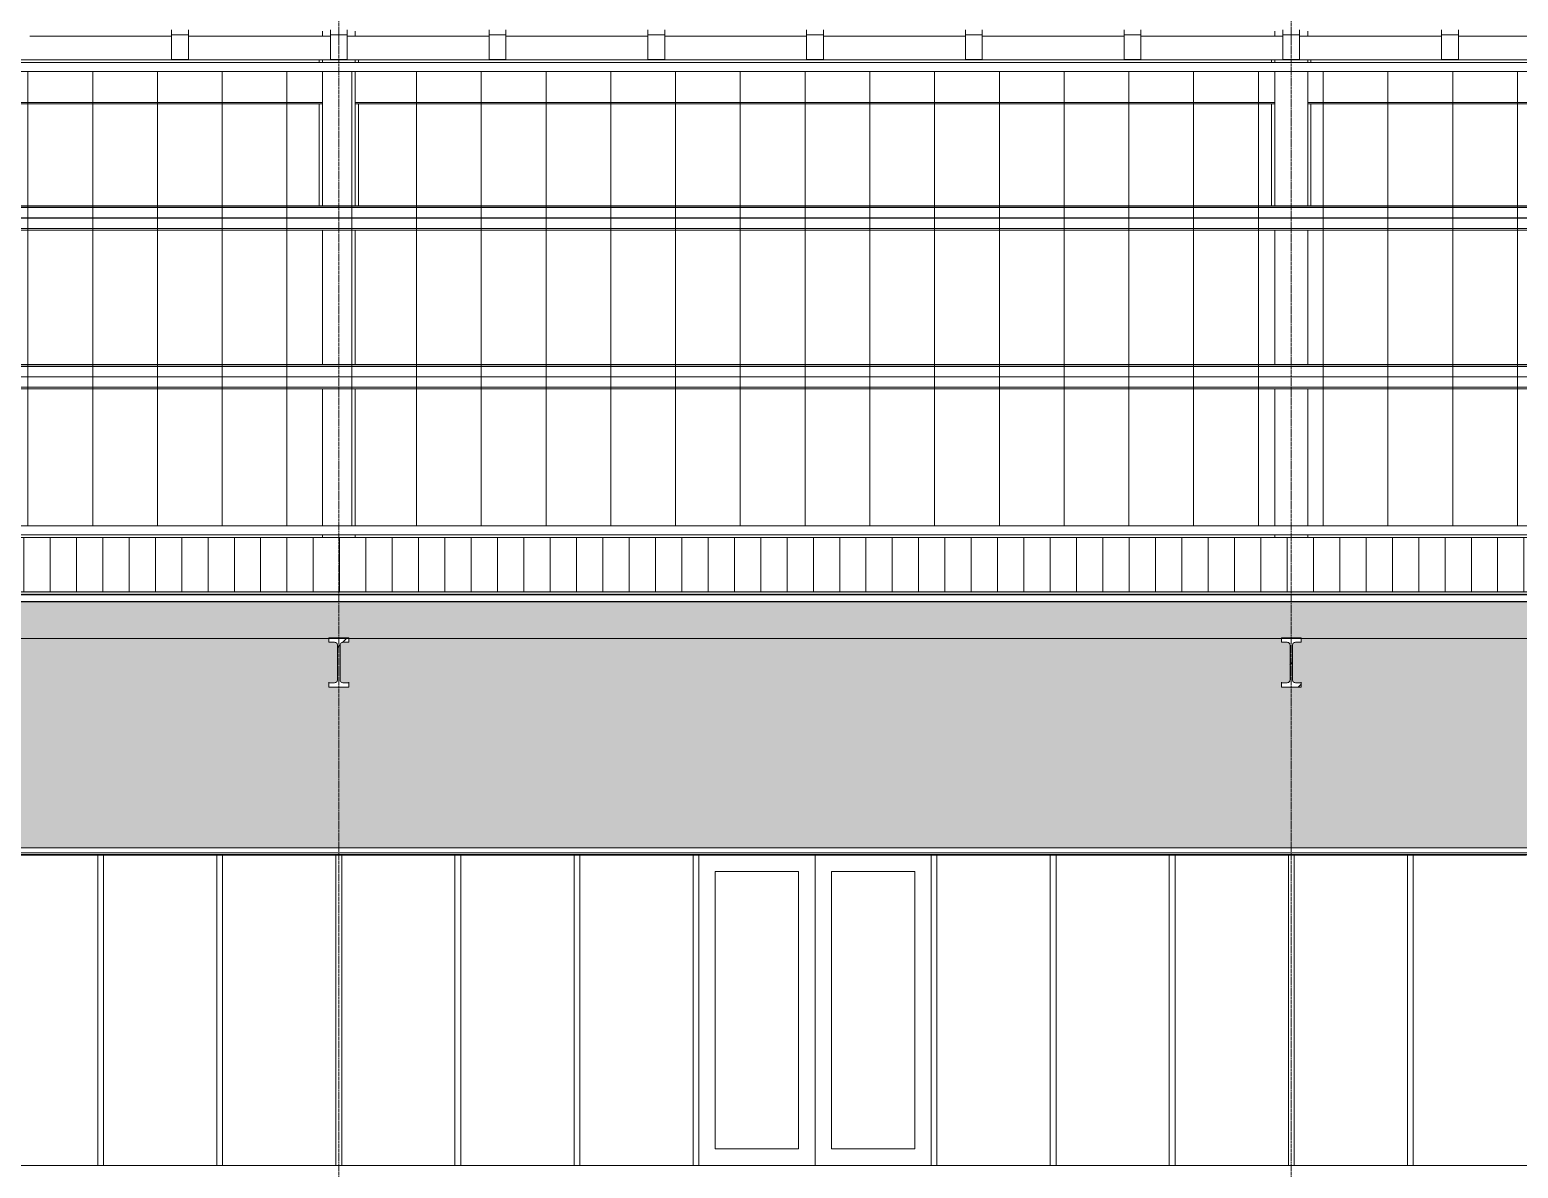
# Model space of a CAD drawing. Header units: inches. Extents: x -23565 to -43, y -324 to 853.
# Drawn here: x -3402.4 to -2949.9, y 0.9 to 346.8 of the extents above; entities that cross this region are included whole.
import ezdxf

# ---------------------------------------------------------------- set-up
doc = ezdxf.new("R2010")
doc.units = ezdxf.units.IN
doc.header["$MEASUREMENT"] = 0
doc.linetypes.add('Grid Line 1_2_', pattern=[0.875, 0.5, -0.125, 0.125, -0.125])
for name, color, linetype, lineweight in [('A-CLNG', 13, 'Continuous', 13), ('A-CLNG-PATT', 13, 'Continuous', 25), ('A-DOOR', 31, 'Continuous', 13), ('A-GLAZ-CURT', 52, 'Continuous', 13), ('A-GLAZ-CWMG', 51, 'Continuous', 13), ('A-ROOF', 132, 'Continuous', 13), ('A-ROOF-PATT', 132, 'Continuous', 13), ('A-WALL', 113, 'Continuous', 13), ('A-WALL-PATT', 111, 'Continuous', 25), ('I-WALL', 2, 'Continuous', 13), ('S-BEAM', 12, 'Continuous', 13), ('S-GRID', 1, 'Continuous', 9)]:
    doc.layers.add(name, color=color, linetype=linetype, lineweight=lineweight)
pattern_1 = [(45, (-5044.515, 67.247), (-19.00703, 19.00703), []), (45, (-5044.515, 96.047), (-19.00703, 19.00703), [])]

# ---------------------------------------------------------------- blocks, each defined once
blk = doc.blocks.new('W-Wide Flange - 1_-3_ deep-V135-Building Section - East_West looking South _ Fieldhouse')
at = {"layer": 'S-BEAM', "lineweight": 9}
h = blk.add_hatch(dxfattribs=at)
h.set_pattern_fill('FP_66', color=8, style=0, pattern_type=2)
h.set_pattern_definition(pattern_1)
h.paths.add_polyline_path([(23951.39, 147.02), (23957.39, 147.02), (23957.39, 148.39), (23955.46, 148.41), (23955.1, 148.58), (23954.85, 148.89), (23954.77, 149.28), (23954.79, 159.98), (23954.96, 160.34), (23955.27, 160.59), (23955.66, 160.68), (23957.39, 160.68), (23957.39, 162.04), (23951.39, 162.04), (23951.39, 160.68), (23953.32, 160.65), (23953.68, 160.48), (23953.93, 160.17), (23954.02, 159.79), (23953.99, 149.08), (23953.82, 148.72), (23953.47, 148.46), (23953.13, 148.39), (23951.39, 148.39)], flags=0)
at = {"layer": 'S-BEAM', "color": 7}
for p, q in [((23957.39, 162.04), (23951.39, 162.04)), ((23951.39, 162.04), (23951.39, 160.68)), ((23951.39, 160.68), (23953.13, 160.68)), ((23954.02, 159.79), (23954.02, 149.28)), ((23954.77, 149.28), (23954.77, 159.79)), ((23955.66, 160.68), (23957.39, 160.68)), ((23957.39, 160.68), (23957.39, 162.04)), ((23953.13, 148.39), (23951.39, 148.39)), ((23951.39, 148.39), (23951.39, 147.02)), ((23951.39, 147.02), (23957.39, 147.02)), ((23957.39, 148.39), (23955.66, 148.39)), ((23957.39, 147.02), (23957.39, 148.39))]:
    blk.add_line(p, q, dxfattribs=at)
at = {"layer": 'S-BEAM', "color": 8, "lineweight": 9}
for p, q in [((23951.39, 148.55), (23951.39, 148.39)), ((23957.39, 148.39), (23957.39, 148.55))]:
    blk.add_line(p, q, dxfattribs=at)
at = {"layer": 'S-BEAM', "color": 7, "flags": 128}
for points in [[(23953.13, 160.68), (23953.32, 160.65), (23953.51, 160.59), (23953.68, 160.48), (23953.82, 160.34), (23953.93, 160.17), (23953.99, 159.98), (23954.02, 159.79)], [(23954.77, 159.79), (23954.79, 159.98), (23954.85, 160.17), (23954.96, 160.34), (23955.1, 160.48), (23955.27, 160.59), (23955.46, 160.65), (23955.66, 160.68)], [(23954.02, 149.28), (23953.99, 149.08), (23953.93, 148.89), (23953.82, 148.72), (23953.68, 148.58), (23953.51, 148.47), (23953.32, 148.41), (23953.13, 148.39)], [(23955.66, 148.39), (23955.46, 148.41), (23955.27, 148.47), (23955.1, 148.58), (23954.96, 148.72), (23954.85, 148.89), (23954.79, 149.08), (23954.77, 149.28)]]:
    blk.add_lwpolyline(points, dxfattribs=at)
blk = doc.blocks.new('W-Wide Flange - 1_-3_ deep-V136-Building Section - East_West looking South _ Fieldhouse')
at = {"layer": 'S-BEAM', "lineweight": 9}
h = blk.add_hatch(dxfattribs=at)
h.set_pattern_fill('FP_66', color=8, style=0, pattern_type=2)
h.set_pattern_definition(pattern_1)
h.paths.add_polyline_path([(24240.89, 147.02), (24246.89, 147.02), (24246.89, 148.39), (24244.96, 148.41), (24244.6, 148.58), (24244.35, 148.89), (24244.27, 149.28), (24244.29, 159.98), (24244.46, 160.34), (24244.77, 160.59), (24245.16, 160.68), (24246.89, 160.68), (24246.89, 162.04), (24240.89, 162.04), (24240.89, 160.68), (24242.82, 160.65), (24243.18, 160.48), (24243.43, 160.17), (24243.52, 159.79), (24243.49, 149.08), (24243.32, 148.72), (24243.01, 148.47), (24242.63, 148.39), (24240.89, 148.39)], flags=0)
at = {"layer": 'S-BEAM', "color": 7}
for p, q in [((24246.89, 162.04), (24240.89, 162.04)), ((24240.89, 162.04), (24240.89, 160.68)), ((24240.89, 160.68), (24242.63, 160.68)), ((24243.52, 159.79), (24243.52, 149.28)), ((24244.27, 149.28), (24244.27, 159.79)), ((24245.16, 160.68), (24246.89, 160.68)), ((24246.89, 160.68), (24246.89, 162.04)), ((24242.63, 148.39), (24240.89, 148.39)), ((24240.89, 148.39), (24240.89, 147.02)), ((24240.89, 147.02), (24246.89, 147.02)), ((24246.89, 148.39), (24245.16, 148.39)), ((24246.89, 147.02), (24246.89, 148.39))]:
    blk.add_line(p, q, dxfattribs=at)
at = {"layer": 'S-BEAM', "color": 8, "lineweight": 9}
for p, q in [((24240.89, 148.55), (24240.89, 148.39)), ((24246.89, 148.39), (24246.89, 148.55))]:
    blk.add_line(p, q, dxfattribs=at)
at = {"layer": 'S-BEAM', "color": 7, "flags": 128}
for points in [[(24242.63, 160.68), (24242.82, 160.65), (24243.01, 160.59), (24243.18, 160.48), (24243.32, 160.34), (24243.43, 160.17), (24243.49, 159.98), (24243.52, 159.79)], [(24244.27, 159.79), (24244.29, 159.98), (24244.35, 160.17), (24244.46, 160.34), (24244.6, 160.48), (24244.77, 160.59), (24244.96, 160.65), (24245.16, 160.68)], [(24243.52, 149.28), (24243.49, 149.08), (24243.43, 148.89), (24243.32, 148.72), (24243.18, 148.58), (24243.01, 148.47), (24242.82, 148.41), (24242.63, 148.39)], [(24245.16, 148.39), (24244.96, 148.41), (24244.77, 148.47), (24244.6, 148.58), (24244.46, 148.72), (24244.35, 148.89), (24244.29, 149.08), (24244.27, 149.28)]]:
    blk.add_lwpolyline(points, dxfattribs=at)
blk = doc.blocks.new('Rectangular Mullion - Profile_Polycarbonate_Upper and left-1767982-Building Section - East_West looking South _ Fieldhouse')
at = {"layer": 'A-GLAZ-CWMG', "color": 8, "lineweight": 9}
for p, q in [((26278.39, 336.84), (22784.14, 336.84)), ((26278.39, 334.09), (22784.14, 334.09))]:
    blk.add_line(p, q, dxfattribs=at)
blk = doc.blocks.new('Rectangular Mullion - Profile_Polycarbonate_Lower-1767983-Building Section - East_West looking South _ Fieldhouse')
at = {"layer": 'A-GLAZ-CWMG', "color": 8, "lineweight": 9}
for p, q in [((22784.14, 196.09), (26269.89, 196.09)), ((22784.14, 193.34), (26269.89, 193.34))]:
    blk.add_line(p, q, dxfattribs=at)
blk = doc.blocks.new('Girt_C - 10_D-1260059-Building Section - East_West looking South _ Fieldhouse')
at = {"layer": 'S-BEAM', "color": 8, "lineweight": 9}
for p, q in [((22806.02, 96.68), (24629.89, 96.68)), ((24629.02, 96.2), (22806.02, 96.2))]:
    blk.add_line(p, q, dxfattribs=at)
blk = doc.blocks.new('W-Wide Flange - W12X22-1533120-Building Section - East_West looking South _ Fieldhouse')
at = {"layer": 'S-BEAM', "color": 10, "lineweight": 9}
for p, q in [((23669.89, 324.71), (23949.39, 324.71)), ((23669.89, 324.29), (23949.39, 324.29)), ((23959.39, 324.71), (24238.89, 324.71)), ((23959.39, 324.29), (24238.89, 324.29)), ((24248.89, 324.71), (24528.39, 324.71)), ((24248.89, 324.29), (24528.39, 324.29))]:
    blk.add_line(p, q, dxfattribs=at)
blk = doc.blocks.new('columns and girder2 - one-V151-Building Section - East_West looking South _ Fieldhouse')
at = {"layer": 'S-BEAM', "color": 8, "lineweight": 9}
for p, q in [((24238.89, 344.87), (24238.89, 346.39)), ((24248.89, 346.39), (24248.89, 344.87)), ((24237.89, 336.84), (24237.89, 337.62)), ((24238.89, 336.84), (24238.89, 337.62)), ((24248.89, 337.62), (24248.89, 336.84)), ((24249.89, 337.62), (24249.89, 336.84)), ((24238.89, 192.49), (24238.89, 193.34)), ((24248.89, 192.49), (24248.89, 193.34)), ((24238.89, 96), (24238.89, 96.2)), ((24248.89, 96), (24248.89, 96.2))]:
    blk.add_line(p, q, dxfattribs=at)
at = {"layer": 'S-BEAM', "color": 10, "lineweight": 9}
for p, q in [((24238.89, 293.29), (24238.89, 334.09)), ((24248.89, 293.29), (24248.89, 334.09)), ((24237.89, 293.29), (24237.89, 324.29)), ((24249.89, 324.29), (24249.89, 293.29)), ((24238.89, 245.04), (24238.89, 285.94)), ((24248.89, 245.04), (24248.89, 285.94)), ((24238.89, 196.09), (24238.89, 237.69)), ((24248.89, 196.09), (24248.89, 237.69))]:
    blk.add_line(p, q, dxfattribs=at)
blk = doc.blocks.new('Girt_Z - 10_D-1732176-Building Section - East_West looking South _ Fieldhouse')
at = {"layer": 'S-BEAM', "color": 10, "lineweight": 9}
for p, q in [((26269.89, 245.04), (22791.39, 245.04)), ((26269.89, 244.96), (22791.39, 244.96)), ((26269.89, 244.51), (22791.39, 244.51)), ((26269.89, 241.37), (22791.39, 241.37)), ((26269.89, 241.3), (22791.39, 241.3)), ((22791.39, 238.17), (26269.89, 238.17)), ((26269.89, 237.69), (22791.39, 237.69))]:
    blk.add_line(p, q, dxfattribs=at)
blk = doc.blocks.new('Girt_Z - 10_D-1241717-Building Section - East_West looking South _ Fieldhouse')
at = {"layer": 'S-BEAM', "color": 10, "lineweight": 9}
for p, q in [((26273.39, 293.29), (22791.39, 293.29)), ((26273.39, 293.21), (22791.39, 293.21)), ((26273.39, 292.76), (22791.39, 292.76)), ((26273.39, 289.62), (22791.39, 289.62)), ((26273.39, 289.55), (22791.39, 289.55)), ((22791.39, 286.42), (26273.39, 286.42)), ((26273.39, 285.94), (22791.39, 285.94))]:
    blk.add_line(p, q, dxfattribs=at)
blk = doc.blocks.new('Dimension Lumber - 5_5 x 7_5 Glulam-1730092-Building Section - East_West looking South _ Fieldhouse')
at = {"layer": 'S-BEAM', "color": 8, "lineweight": 9}
for p, q in [((26267.83, 346.78), (26267.83, 345.28)), ((26272.95, 345.28), (26272.95, 346.78))]:
    blk.add_line(p, q, dxfattribs=at)
at = {"layer": 'S-BEAM', "color": 7}
for p, q in [((26272.95, 345.28), (26267.83, 345.28)), ((26267.83, 345.28), (26267.83, 337.78)), ((26272.95, 337.78), (26272.95, 345.28)), ((26267.83, 337.78), (26272.95, 337.78))]:
    blk.add_line(p, q, dxfattribs=at)
blk = doc.blocks.new('System Panel - Interior Glazing-1220293-Building Section - East_West looking South _ Fieldhouse')
at = {"layer": 'A-GLAZ-CURT', "color": 8, "lineweight": 9}
blk.add_line((24604.89, 96), (24570.45, 96), dxfattribs=at)
blk = doc.blocks.new('Door_Single_Storefront - one-1970956-Building Section - East_West looking South _ Fieldhouse')
at = {"layer": 'A-DOOR', "color": 8, "lineweight": 9}
for p, q in [((24134.45, 96), (24099.14, 96)), ((24099.14, 96), (24099.14, 1.75)), ((24104.14, 6.75), (24104.14, 91)), ((24104.14, 91), (24129.45, 91)), ((24129.45, 91), (24129.45, 6.75)), ((24129.45, 6.75), (24104.14, 6.75))]:
    blk.add_line(p, q, dxfattribs=at)
blk = doc.blocks.new('Door_Single_Storefront - one-1970957-Building Section - East_West looking South _ Fieldhouse')
at = {"layer": 'A-DOOR', "color": 8, "lineweight": 9}
for p, q in [((24099.14, 96), (24063.83, 96)), ((24099.14, 1.75), (24099.14, 96)), ((24068.83, 6.75), (24068.83, 91)), ((24068.83, 91), (24094.14, 91)), ((24094.14, 91), (24094.14, 6.75)), ((24094.14, 6.75), (24068.83, 6.75))]:
    blk.add_line(p, q, dxfattribs=at)
blk = doc.blocks.new('Rectangular Mullion - Interior 1_75_ x 4_5_-1179494-Building Section - East_West looking South _ Fieldhouse')
at = {"layer": 'A-GLAZ-CWMG', "color": 8, "lineweight": 9}
blk.add_line((24569.58, 1.75), (24605.77, 1.75), dxfattribs=at)
blk = doc.blocks.new('Rectangular Mullion - Interior 1_75_ x 4_5_-1220290-Building Section - East_West looking South _ Fieldhouse')
at = {"layer": 'A-GLAZ-CWMG', "color": 8, "lineweight": 9}
for p, q in [((24604.89, 96), (24606.64, 96)), ((24604.89, 96), (24604.89, 1.75)), ((24606.64, 96), (24606.64, 1.75)), ((24606.64, 1.75), (24604.89, 1.75))]:
    blk.add_line(p, q, dxfattribs=at)
blk = doc.blocks.new('Rectangular Mullion - Interior 1_75_ x 4_5_-1970954-Building Section - East_West looking South _ Fieldhouse')
at = {"layer": 'A-GLAZ-CWMG', "color": 8, "lineweight": 9}
blk.add_line((22904.95, 1.75), (22941.14, 1.75), dxfattribs=at)
blk = doc.blocks.new('Rectangular Mullion - Interior 1_75_ x 4_5_-1970955-Building Section - East_West looking South _ Fieldhouse')
at = {"layer": 'A-GLAZ-CWMG', "color": 8, "lineweight": 9}
blk.add_line((22941.14, 1.75), (22977.33, 1.75), dxfattribs=at)

msp = doc.modelspace()

# ---------------------------------------------------------------- hatches: boundary and pattern name
at = {"layer": 'A-CLNG-PATT', "lineweight": 9}
h = msp.add_hatch(dxfattribs=at)
h.set_pattern_fill('FP_74', color=8, style=0, pattern_type=2)
h.set_pattern_definition([(161.57, (-5043.555, 68.207), (-7.6802237, -0.0009796), [0, -54.643, 6.067, 0]), (18.43, (-5045.475, 68.207), (-7.6802237, 0.0009796), [0, -54.643, 6.067, 0]), (108.43, (-5043.555, 68.207), (3.8382953, -19.2013653), [18.211, -42.499]), (71.57, (-5045.475, 68.207), (3.8382953, 19.2013653), [18.211, -42.499])])
h.paths.add_polyline_path([(-1002.51973, 161.85007), (-990.92876, 161.85007), (-990.92876, 172.98472), (-4463.92876, 172.98472), (-4463.92876, 161.85007), (-1037.07898, 161.85007)], flags=0)
at = {"layer": 'A-ROOF-PATT', "lineweight": 9}
h = msp.add_hatch(dxfattribs=at)
h.set_pattern_fill('FP_70', color=8, style=0, pattern_type=2)
h.set_pattern_definition([(90, (-27262.521, 1105.644), (-16.082, 1e-15), [])])
h.paths.add_polyline_path([(-1002.51973, 175.04895), (-990.92876, 175.04895), (-990.92876, 175.21788), (-4451.67876, 175.21788), (-4451.67876, 175.04895), (-1037.07898, 175.04895)], flags=0)
at = {"layer": 'A-WALL-PATT', "lineweight": 9}
h = msp.add_hatch(dxfattribs=at)
h.set_pattern_fill('FP_75', color=8, style=0, pattern_type=2)
h.set_pattern_definition([(90, (-981.679, 0), (-19.685, 1e-15), [])])
h.paths.add_polyline_path([(-4478.67876, 196.09153), (-992.92876, 196.09153), (-992.92876, 239.59911), (-992.92876, 239.6875), (-992.86626, 248.36288), (-984.42876, 248.36288), (-984.42876, 334.09126), (-4478.67876, 334.09126), (-4478.67876, 232.76792)], flags=0)
h = msp.add_hatch(dxfattribs=at)
h.set_pattern_fill('FP_80', color=8, style=0, pattern_type=2)
h.set_pattern_definition([(90, (-988.189, 0), (-8, 5e-16), [])])
h.paths.add_polyline_path([(-2626.80448, 176), (-990.92876, 176), (-990.92876, 192.49369), (-4476.42976, 192.49369), (-4476.42976, 187.70742), (-4452.17876, 188.71788), (-4452.17876, 186.71614), (-4463.92876, 186.21614), (-4452.17876, 186.21614), (-4452.17876, 176), (-2695.92298, 176)], flags=0)
h.paths.add_polyline_path([(-4476.42976, 185.57548), (-4466.17876, 186.03385), (-4466.17876, 186.13281), (-4476.42976, 185.70568)], flags=0)
h = msp.add_hatch(dxfattribs=at)
h.set_pattern_fill('FP_69', color=8, style=0, pattern_type=2)
h.set_pattern_definition([(90, (-2005.93, 1159.75), (-193, -193), [48, -145]), (180, (-2005.93, 1159.75), (-2e-14, -193), [96, -97]), (270, (-2101.93, 1207.75), (-193, -193), [48, -145]), (180, (-2005.93, 1207.75), (-2e-14, -193), [96, -97]), (270, (-2102.43, 1207.75), (-193, -193), [48, -145]), (180, (-2102.43, 1207.75), (-2e-14, -193), [96, -97]), (90, (-2198.43, 1159.75), (-193, -193), [48, -145]), (180, (-2102.43, 1159.75), (-2e-14, -193), [96, -97]), (90, (-2053.68, 1208), (-193, -193), [48, -145]), (180, (-2005.55, 1208), (-2e-14, -193), [48.125, -144.875]), (180, (-2005.55, 1256), (-2e-14, -193), [48.125, -144.875]), (90, (-2150.18, 1208), (-193, -193), [48, -145]), (180, (-2054.18, 1208), (-2e-14, -193), [96, -97]), (270, (-2054.18, 1256), (-193, -193), [48, -145]), (180, (-2054.18, 1256), (-2e-14, -193), [96, -97]), (180, (-2150.68, 1208), (-2e-14, -193), [48, -145]), (270, (-2150.68, 1256), (-193, -193), [48, -145]), (180, (-2150.68, 1256), (-2e-14, -193), [48, -145]), (90, (-2005.93, 1256.25), (-193, -193), [48, -145]), (180, (-2005.93, 1256.25), (-2e-14, -193), [96, -97]), (270, (-2101.93, 1304.25), (-193, -193), [48, -145]), (180, (-2005.93, 1304.25), (-2e-14, -193), [96, -97]), (270, (-2102.43, 1304.25), (-193, -193), [48, -145]), (180, (-2102.43, 1304.25), (-2e-14, -193), [96, -97]), (90, (-2198.43, 1256.25), (-193, -193), [48, -145]), (180, (-2102.43, 1256.25), (-2e-14, -193), [96, -97]), (90, (-2053.68, 1304.5), (-193, -193), [48, -145]), (180, (-2005.55, 1304.5), (-2e-14, -193), [48.125, -144.875]), (180, (-2005.55, 1352.5), (-2e-14, -193), [48.125, -144.875]), (90, (-2150.18, 1304.5), (-193, -193), [48, -145]), (180, (-2054.18, 1304.5), (-2e-14, -193), [96, -97]), (270, (-2054.18, 1352.5), (-193, -193), [48, -145]), (180, (-2054.18, 1352.5), (-2e-14, -193), [96, -97]), (180, (-2150.68, 1304.5), (-2e-14, -193), [48, -145]), (270, (-2150.68, 1352.5), (-193, -193), [48, -145]), (180, (-2150.68, 1352.5), (-2e-14, -193), [48, -145])])
h.paths.add_polyline_path([(-1954.99126, 0), (-1940.05376, 0), (-1940.05376, 0.25), (-1878.67876, 0.25), (-1878.67876, 96), (-1874.55376, 96), (-1874.55376, 0), (-1780.55376, 0), (-1780.55376, 98.25), (-1700.05376, 98.25), (-1700.05376, 0), (-1607.30376, 0), (-1607.30376, 96), (-1602.55376, 96), (-1602.55376, 16), (-1595.67876, 16), (-1595.67876, 77), (-1547.67876, 77), (-1547.67876, 5), (-1595.67876, 5), (-1595.67876, 15), (-1602.55376, 15), (-1602.55376, 0.25), (-1540.55376, 0.25), (-1540.55376, 0), (-1525.80376, 0), (-1525.80376, 6), (-1525.55376, 6), (-1525.55376, 160.53637), (-1570.71866, 160.48216), (-1570.96562, 160.17221), (-1571.05376, 159.78572), (-1570.9718, 149.0784), (-1570.84148, 148.86986), (-1570.50751, 148.62723), (-1570.16376, 148.55476), (-1568.42876, 148.55476), (-1568.42876, 147.02466), (-1574.42876, 147.02466), (-1574.42876, 148.55476), (-1572.35, 148.62723), (-1572.11859, 148.76723), (-1571.87613, 149.10156), (-1571.80376, 149.30858), (-1571.82607, 159.98394), (-1571.99793, 160.34111), (-1572.3076, 160.53637), (-1860.21866, 160.48216), (-1860.46562, 160.17221), (-1860.55376, 159.78572), (-1860.4718, 149.0784), (-1860.34148, 148.86986), (-1860.00751, 148.62723), (-1859.66376, 148.55476), (-1857.92876, 148.55476), (-1857.92876, 147.02466), (-1863.92876, 147.02466), (-1863.92876, 148.55476), (-1861.85, 148.62723), (-1861.61859, 148.76723), (-1861.37613, 149.10156), (-1861.30376, 149.30858), (-1861.32607, 159.98394), (-1861.49793, 160.34111), (-1861.8076, 160.53637), (-1954.99126, 160.53637), (-1954.99126, 76.52392)], flags=0)
h.paths.add_polyline_path([(-4481.42976, 0), (-4462.80376, 0), (-4462.80376, 150.19619), (-4461.42376, 150.19619), (-4461.42376, 150.46142), (-4459.8388, 150.52092), (-4459.59298, 150.77437), (-4459.53876, 150.71301), (-4459.26556, 150.62326), (-4459.18811, 150.65519), (-4458.89852, 150.4765), (-4458.44473, 150.46142), (-4457.43376, 150.46142), (-4457.42876, 150.19619), (-4456.80376, 150.19619), (-4456.80376, 98.25), (-2632.92876, 98.25527), (-2632.92876, 161.85007), (-2726.42876, 161.85007), (-2726.42876, 160.67649), (-2728.3618, 160.65416), (-2728.71866, 160.48216), (-2728.96562, 160.17221), (-2729.05376, 159.78572), (-2728.9718, 149.0784), (-2728.84148, 148.86986), (-2728.50751, 148.62723), (-2728.16376, 148.55476), (-2726.42876, 148.55476), (-2726.42876, 147.02466), (-2732.42876, 147.02466), (-2732.42876, 148.55476), (-2730.35, 148.62723), (-2730.11859, 148.76723), (-2729.87613, 149.10156), (-2729.80376, 149.30858), (-2729.83177, 160.00023), (-2729.99793, 160.34111), (-2730.3076, 160.58828), (-2730.69376, 160.67649), (-2732.42876, 160.67649), (-2732.42876, 161.85007), (-3015.92876, 161.85007), (-3015.92876, 160.67649), (-3017.8618, 160.65416), (-3018.21866, 160.48216), (-3018.46562, 160.17221), (-3018.55376, 159.78572), (-3018.4718, 149.0784), (-3018.34148, 148.86986), (-3018.00751, 148.62723), (-3017.66376, 148.55476), (-3015.92876, 148.55476), (-3015.92876, 147.02466), (-3021.92876, 147.02466), (-3021.92876, 148.55476), (-3019.85, 148.62723), (-3019.61859, 148.76723), (-3019.37613, 149.10156), (-3019.30376, 149.30858), (-3019.33177, 160.00023), (-3019.49793, 160.34111), (-3019.8076, 160.58828), (-3020.19376, 160.67649), (-3021.92876, 160.67649), (-3021.92876, 161.85007), (-3305.42876, 161.85007), (-3305.42876, 160.67649), (-3307.3618, 160.65416), (-3307.71866, 160.48216), (-3307.96562, 160.17221), (-3308.05376, 159.78572), (-3307.9718, 149.0784), (-3307.84148, 148.86986), (-3307.50751, 148.62723), (-3307.16376, 148.55476), (-3305.42876, 148.55476), (-3305.42876, 147.02466), (-3311.42876, 147.02466), (-3311.42876, 148.55476), (-3309.34966, 148.62737), (-3309.11859, 148.76723), (-3308.87613, 149.10156), (-3308.80376, 149.30858), (-3308.83177, 160.00023), (-3308.99793, 160.34111), (-3309.3076, 160.58828), (-3309.69376, 160.67649), (-3311.42876, 160.67649), (-3311.42876, 161.85007), (-3594.92876, 161.85007), (-3594.92876, 160.67649), (-3596.8618, 160.65416), (-3597.21866, 160.48216), (-3597.46562, 160.17221), (-3597.55376, 159.78572), (-3597.4718, 149.0784), (-3597.34148, 148.86986), (-3597.00751, 148.62723), (-3596.66376, 148.55476), (-3594.92876, 148.55476), (-3594.92876, 147.02466), (-3600.92876, 147.02466), (-3600.92876, 148.55476), (-3598.85, 148.62723), (-3598.61859, 148.76723), (-3598.37613, 149.10156), (-3598.30376, 149.30858), (-3598.33177, 160.00023), (-3598.49793, 160.34111), (-3598.8076, 160.58828), (-3599.19376, 160.67649), (-3600.92876, 160.67649), (-3600.92876, 161.85007), (-3884.42876, 161.85007), (-3884.42876, 160.67649), (-3886.3618, 160.65416), (-3886.71866, 160.48216), (-3886.96562, 160.17221), (-3887.05376, 159.78572), (-3886.9718, 149.0784), (-3886.84148, 148.86986), (-3886.50751, 148.62723), (-3886.16376, 148.55476), (-3884.42876, 148.55476), (-3884.42876, 147.02466), (-3890.42876, 147.02466), (-3890.42876, 148.55476), (-3888.35, 148.62723), (-3888.11859, 148.76723), (-3887.87613, 149.10156), (-3887.80376, 149.30858), (-3887.83177, 160.00023), (-3887.99793, 160.34111), (-3888.3076, 160.58828), (-3888.69376, 160.67649), (-3890.42876, 160.67649), (-3890.42876, 161.85007), (-4173.92876, 161.85007), (-4173.92876, 160.67649), (-4175.8618, 160.65416), (-4176.21866, 160.48216), (-4176.46562, 160.17221), (-4176.55376, 159.78572), (-4176.4718, 149.0784), (-4176.34148, 148.86986), (-4176.00751, 148.62723), (-4175.66376, 148.55476), (-4173.92876, 148.55476), (-4173.92876, 147.02466), (-4179.92876, 147.02466), (-4179.92876, 148.55476), (-4177.85, 148.62723), (-4177.61859, 148.76723), (-4177.37613, 149.10156), (-4177.30376, 149.30858), (-4177.33177, 160.00023), (-4177.49793, 160.34111), (-4177.8076, 160.58828), (-4178.19376, 160.67649), (-4179.92876, 160.67649), (-4179.92876, 161.85007), (-4463.92876, 161.85007), (-4463.92876, 171.97864), (-4466.17876, 171.98258), (-4466.17876, 174.86795), (-4481.42976, 174.17642), (-4481.42976, 76.52392)], flags=0)
h.paths.add_polyline_path([(-2292.49126, 0), (-2152.80376, 0), (-2152.80376, 147.02466), (-2153.42876, 147.02466), (-2153.42876, 148.55476), (-2152.80376, 148.55476), (-2152.80376, 160.67649), (-2153.42876, 160.67649), (-2153.42876, 161.85007), (-2292.49126, 161.85007), (-2292.49126, 25.0556)], flags=0)
h.paths.add_polyline_path([(-2297.36626, 0), (-2297.36626, 104), (-2626.92876, 104), (-2626.92876, 0), (-2419.92876, 0), (-2419.92876, 98.25), (-2343.30376, 98.25), (-2343.30376, 0)], flags=0)
h.paths.add_polyline_path([(-2144.05376, 0), (-2144.05376, 98.25), (-2102.05376, 98.25), (-2102.05376, 0), (-2093.86626, 0), (-2093.86626, 86), (-2092.86626, 86), (-2092.86626, 161.85007), (-2147.42876, 161.85007), (-2147.42876, 160.67649), (-2147.92876, 160.65416), (-2147.92876, 148.55476), (-2147.42876, 148.55476), (-2147.42876, 147.02466), (-2147.92876, 147.02466), (-2147.92876, 0)], flags=0)
h.paths.add_polyline_path([(-1963.97217, 6), (-1959.86626, 6), (-1959.86626, 161.85007), (-2087.99126, 161.85007), (-2087.99126, 86), (-2086.99126, 86), (-2086.99126, 6), (-1968.54946, 6)], flags=0)
h.paths.add_polyline_path([(-1893.30376, 15), (-1893.30376, 16), (-1879.30376, 16), (-1879.30376, 15)], flags=0)
h.paths.add_polyline_path([(-2488.56748, 106.25), (-2297.36626, 106.25), (-2297.36626, 161.85007), (-2436.92876, 161.85007), (-2436.92876, 160.67649), (-2438.89121, 160.64386), (-2439.21866, 160.48216), (-2439.46562, 160.17221), (-2439.55376, 159.78572), (-2439.4718, 149.0784), (-2439.34148, 148.86986), (-2439.00751, 148.62723), (-2438.66376, 148.55476), (-2436.92876, 148.55476), (-2436.92876, 147.02466), (-2442.92876, 147.02466), (-2442.92876, 148.55476), (-2440.85, 148.62723), (-2440.61859, 148.76723), (-2440.37613, 149.10156), (-2440.30376, 149.30858), (-2440.32607, 159.98394), (-2440.49793, 160.34111), (-2440.8076, 160.58828), (-2441.19376, 160.67649), (-2442.92876, 160.67649), (-2442.92876, 161.85007), (-2626.92876, 161.85007), (-2626.92876, 106.25), (-2523.12673, 106.25)], flags=0)
h.paths.add_polyline_path([(-996.92876, 146.5), (-990.17876, 146.5), (-990.17876, 173.04722), (-990.92876, 172.98472), (-990.92876, 161.85007), (-991.92876, 161.85007), (-991.92876, 161.70238), (-996.92876, 161.70238), (-996.92876, 161.85007), (-1278.92876, 161.85007), (-1278.99373, 160.67649), (-1280.8618, 160.65416), (-1281.21866, 160.48216), (-1281.46562, 160.17221), (-1281.55376, 159.78572), (-1281.4718, 149.0784), (-1281.34148, 148.86986), (-1281.00751, 148.62723), (-1280.66376, 148.55476), (-1278.92876, 148.55476), (-1278.99373, 147.02466), (-1284.92876, 147.02466), (-1284.92876, 148.55476), (-1282.85, 148.62723), (-1282.61859, 148.76723), (-1282.37613, 149.10156), (-1282.30376, 149.30858), (-1282.33177, 160.00023), (-1282.49793, 160.34111), (-1282.8076, 160.58828), (-1283.19376, 160.67649), (-1284.92876, 160.67649), (-1284.92876, 161.85007), (-1520.67876, 161.85007), (-1520.67876, 146.5), (-1002.51973, 146.5)], flags=0)
h.paths.add_polyline_path([(-993.87991, 148.32579), (-996.92876, 148.32579), (-996.92876, 148.83), (-994.94196, 148.90933), (-994.68508, 149.12969), (-994.54376, 149.44609), (-994.6158, 161.29018), (-994.81767, 161.54353), (-994.95561, 161.68413), (-993.90191, 161.63028), (-994.15504, 161.42824), (-994.29552, 161.13628), (-994.31376, 160.97425), (-994.23364, 149.22718), (-993.95674, 148.93523), (-993.70222, 148.84308), (-993.58626, 148.83), (-991.92876, 148.83), (-991.92876, 148.32579), (-993.58626, 148.32579)], flags=0)
h.paths.add_polyline_path([(-4458.77126, 150.29249), (-4459.53876, 150.30623), (-4458.85386, 150.29249)], flags=0)
h.paths.add_polyline_path([(-4459.4138, 150.84047), (-4459.53876, 150.90539), (-4459.53876, 161.22447), (-4459.31876, 161.22447), (-4459.31876, 150.84047)], flags=0)
h.paths.add_polyline_path([(-4459.55248, 161.34641), (-4459.7449, 161.65289), (-4459.84871, 161.75871), (-4459.00881, 161.71818), (-4459.53876, 161.35193)], flags=0)
h.paths.add_polyline_path([(-4451.67876, 173.15364), (-4451.67876, 175.21788), (-990.92876, 175.21788), (-990.92876, 176), (-4452.17876, 176), (-4452.17876, 173.15364), (-4452.0005, 173.15364)], flags=0)

# ---------------------------------------------------------------- linework, layer by layer
at = {"layer": 'A-CLNG', "color": 7}
for p, q in [((-990.92876, 172.98472), (-4455.42876, 172.98472)), ((-4463.92876, 161.85007), (-2632.92876, 161.85007))]:
    msp.add_line(p, q, dxfattribs=at)
at = {"layer": 'A-ROOF', "color": 8, "lineweight": 9}
msp.add_line((-4451.67876, 175.21788), (-990.92876, 175.21788), dxfattribs=at)
at = {"layer": 'A-ROOF', "color": 7}
for p, q in [((-990.17876, 175.04895), (-4451.67876, 175.04895)), ((-4451.67876, 173.04722), (-990.92876, 173.04722))]:
    msp.add_line(p, q, dxfattribs=at)
at = {"layer": 'A-WALL', "color": 8, "lineweight": 9}
for p, q in [((-990.92876, 192.49369), (-4476.42976, 192.49369)), ((-4452.17876, 176), (-990.92876, 176))]:
    msp.add_line(p, q, dxfattribs=at)
at = {"layer": 'I-WALL', "color": 8, "lineweight": 9}
for p, q in [((-3359.24126, 344.875), (-3402.36626, 344.875)), ((-3310.99126, 344.875), (-3354.11626, 344.875)), ((-3262.74126, 344.875), (-3305.86626, 344.875)), ((-3214.49126, 344.875), (-3257.61626, 344.875)), ((-3166.24126, 344.875), (-3209.36626, 344.875)), ((-3117.99126, 344.875), (-3161.11626, 344.875)), ((-3069.74126, 344.875), (-3112.86626, 344.875)), ((-3021.49126, 344.875), (-3064.61626, 344.875)), ((-2973.24126, 344.875), (-3016.36626, 344.875)), ((-2924.99126, 344.875), (-2968.11626, 344.875)), ((-4483.92976, 337.625), (-979.71616, 337.625)), ((-4456.80376, 98.25), (-2632.92876, 98.25))]:
    msp.add_line(p, q, dxfattribs=at)
at = {"layer": 'S-GRID', "linetype": 'Grid Line 1_2_'}
for p, q in [((-3308.42876, -273.16081), (-3308.42876, 671.89181)), ((-3308.42876, -273.16081), (-3308.42876, 671.89181)), ((-3018.92876, -273.16081), (-3018.92876, 671.89181)), ((-3018.92876, -273.16081), (-3018.92876, 671.89181))]:
    msp.add_line(p, q, dxfattribs=at)

# ---------------------------------------------------------------- block references
at = {"layer": 'A-DOOR', "color": 8, "lineweight": 9}
for name in ['Door_Single_Storefront - one-1970957-Building Section - East_West looking South _ Fieldhouse', 'Door_Single_Storefront - one-1970956-Building Section - East_West looking South _ Fieldhouse']:
    msp.add_blockref(name, (-27262.81898, 0), dxfattribs=at)
at = {"layer": 'A-GLAZ-CURT', "color": 8, "lineweight": 9}
for p in [(-27986.56898, 0), (-27950.38148, 0), (-27914.19398, 0), (-27878.00648, 0), (-27841.81898, 0), (-27805.63148, 0), (-27697.06898, 0), (-27660.88148, 0), (-27624.69398, 0), (-27588.50648, 0), (-27552.31898, 0)]:
    msp.add_blockref('System Panel - Interior Glazing-1220293-Building Section - East_West looking South _ Fieldhouse', p, dxfattribs=at)
at = {"layer": 'A-GLAZ-CWMG', "color": 8, "lineweight": 9}
for name, p in [('Rectangular Mullion - Profile_Polycarbonate_Upper and left-1767982-Building Section - East_West looking South _ Fieldhouse', (-27262.81898, 0)), ('Rectangular Mullion - Profile_Polycarbonate_Lower-1767983-Building Section - East_West looking South _ Fieldhouse', (-27262.81898, 0)), ('Rectangular Mullion - Interior 1_75_ x 4_5_-1220290-Building Section - East_West looking South _ Fieldhouse', (-27986.56898, 0)), ('Rectangular Mullion - Interior 1_75_ x 4_5_-1220290-Building Section - East_West looking South _ Fieldhouse', (-27950.38148, 0)), ('Rectangular Mullion - Interior 1_75_ x 4_5_-1220290-Building Section - East_West looking South _ Fieldhouse', (-27914.19398, 0)), ('Rectangular Mullion - Interior 1_75_ x 4_5_-1220290-Building Section - East_West looking South _ Fieldhouse', (-27878.00648, 0)), ('Rectangular Mullion - Interior 1_75_ x 4_5_-1220290-Building Section - East_West looking South _ Fieldhouse', (-27841.81898, 0)), ('Rectangular Mullion - Interior 1_75_ x 4_5_-1220290-Building Section - East_West looking South _ Fieldhouse', (-27805.63148, 0)), ('Rectangular Mullion - Interior 1_75_ x 4_5_-1220290-Building Section - East_West looking South _ Fieldhouse', (-27733.25648, 0)), ('Rectangular Mullion - Interior 1_75_ x 4_5_-1220290-Building Section - East_West looking South _ Fieldhouse', (-27697.06898, 0)), ('Rectangular Mullion - Interior 1_75_ x 4_5_-1220290-Building Section - East_West looking South _ Fieldhouse', (-27660.88148, 0)), ('Rectangular Mullion - Interior 1_75_ x 4_5_-1220290-Building Section - East_West looking South _ Fieldhouse', (-27624.69398, 0)), ('Rectangular Mullion - Interior 1_75_ x 4_5_-1220290-Building Section - East_West looking South _ Fieldhouse', (-27588.50648, 0)), ('Rectangular Mullion - Interior 1_75_ x 4_5_-1179494-Building Section - East_West looking South _ Fieldhouse', (-27986.56898, 0)), ('Rectangular Mullion - Interior 1_75_ x 4_5_-1179494-Building Section - East_West looking South _ Fieldhouse', (-27950.38148, 0)), ('Rectangular Mullion - Interior 1_75_ x 4_5_-1179494-Building Section - East_West looking South _ Fieldhouse', (-27914.19398, 0)), ('Rectangular Mullion - Interior 1_75_ x 4_5_-1179494-Building Section - East_West looking South _ Fieldhouse', (-27878.00648, 0)), ('Rectangular Mullion - Interior 1_75_ x 4_5_-1179494-Building Section - East_West looking South _ Fieldhouse', (-27841.81898, 0)), ('Rectangular Mullion - Interior 1_75_ x 4_5_-1179494-Building Section - East_West looking South _ Fieldhouse', (-27805.63148, 0)), ('Rectangular Mullion - Interior 1_75_ x 4_5_-1970954-Building Section - East_West looking South _ Fieldhouse', (-26104.81898, 0)), ('Rectangular Mullion - Interior 1_75_ x 4_5_-1970955-Building Section - East_West looking South _ Fieldhouse', (-26104.81898, 0)), ('Rectangular Mullion - Interior 1_75_ x 4_5_-1179494-Building Section - East_West looking South _ Fieldhouse', (-27697.06898, 0)), ('Rectangular Mullion - Interior 1_75_ x 4_5_-1179494-Building Section - East_West looking South _ Fieldhouse', (-27660.88148, 0)), ('Rectangular Mullion - Interior 1_75_ x 4_5_-1179494-Building Section - East_West looking South _ Fieldhouse', (-27624.69398, 0)), ('Rectangular Mullion - Interior 1_75_ x 4_5_-1179494-Building Section - East_West looking South _ Fieldhouse', (-27588.50648, 0)), ('Rectangular Mullion - Interior 1_75_ x 4_5_-1179494-Building Section - East_West looking South _ Fieldhouse', (-27552.31898, 0))]:
    msp.add_blockref(name, p, dxfattribs=at)
at = {"layer": 'S-BEAM', "color": 8, "lineweight": 9}
for name, p in [('Dimension Lumber - 5_5 x 7_5 Glulam-1730092-Building Section - East_West looking South _ Fieldhouse', (-29627.06898, 0)), ('columns and girder2 - one-V151-Building Section - East_West looking South _ Fieldhouse', (-27552.31898, 0)), ('Dimension Lumber - 5_5 x 7_5 Glulam-1730092-Building Section - East_West looking South _ Fieldhouse', (-29578.81898, 0)), ('Dimension Lumber - 5_5 x 7_5 Glulam-1730092-Building Section - East_West looking South _ Fieldhouse', (-29530.56898, 0)), ('Dimension Lumber - 5_5 x 7_5 Glulam-1730092-Building Section - East_West looking South _ Fieldhouse', (-29482.31898, 0)), ('Dimension Lumber - 5_5 x 7_5 Glulam-1730092-Building Section - East_West looking South _ Fieldhouse', (-29434.06898, 0)), ('Dimension Lumber - 5_5 x 7_5 Glulam-1730092-Building Section - East_West looking South _ Fieldhouse', (-29385.81898, 0)), ('Dimension Lumber - 5_5 x 7_5 Glulam-1730092-Building Section - East_West looking South _ Fieldhouse', (-29337.56898, 0)), ('columns and girder2 - one-V151-Building Section - East_West looking South _ Fieldhouse', (-27262.81898, 0)), ('Dimension Lumber - 5_5 x 7_5 Glulam-1730092-Building Section - East_West looking South _ Fieldhouse', (-29289.31898, 0)), ('Dimension Lumber - 5_5 x 7_5 Glulam-1730092-Building Section - East_West looking South _ Fieldhouse', (-29241.06898, 0)), ('W-Wide Flange - 1_-3_ deep-V135-Building Section - East_West looking South _ Fieldhouse', (-27262.81898, 0)), ('W-Wide Flange - 1_-3_ deep-V136-Building Section - East_West looking South _ Fieldhouse', (-27262.81898, 0)), ('Girt_C - 10_D-1260059-Building Section - East_West looking South _ Fieldhouse', (-27262.81898, 0))]:
    msp.add_blockref(name, p, dxfattribs=at)
at = {"layer": 'S-BEAM', "color": 10, "lineweight": 9}
for name in ['W-Wide Flange - W12X22-1533120-Building Section - East_West looking South _ Fieldhouse', 'Girt_Z - 10_D-1241717-Building Section - East_West looking South _ Fieldhouse', 'Girt_Z - 10_D-1732176-Building Section - East_West looking South _ Fieldhouse']:
    msp.add_blockref(name, (-27262.81898, 0), dxfattribs=at)

doc.saveas('drawing.dxf')
